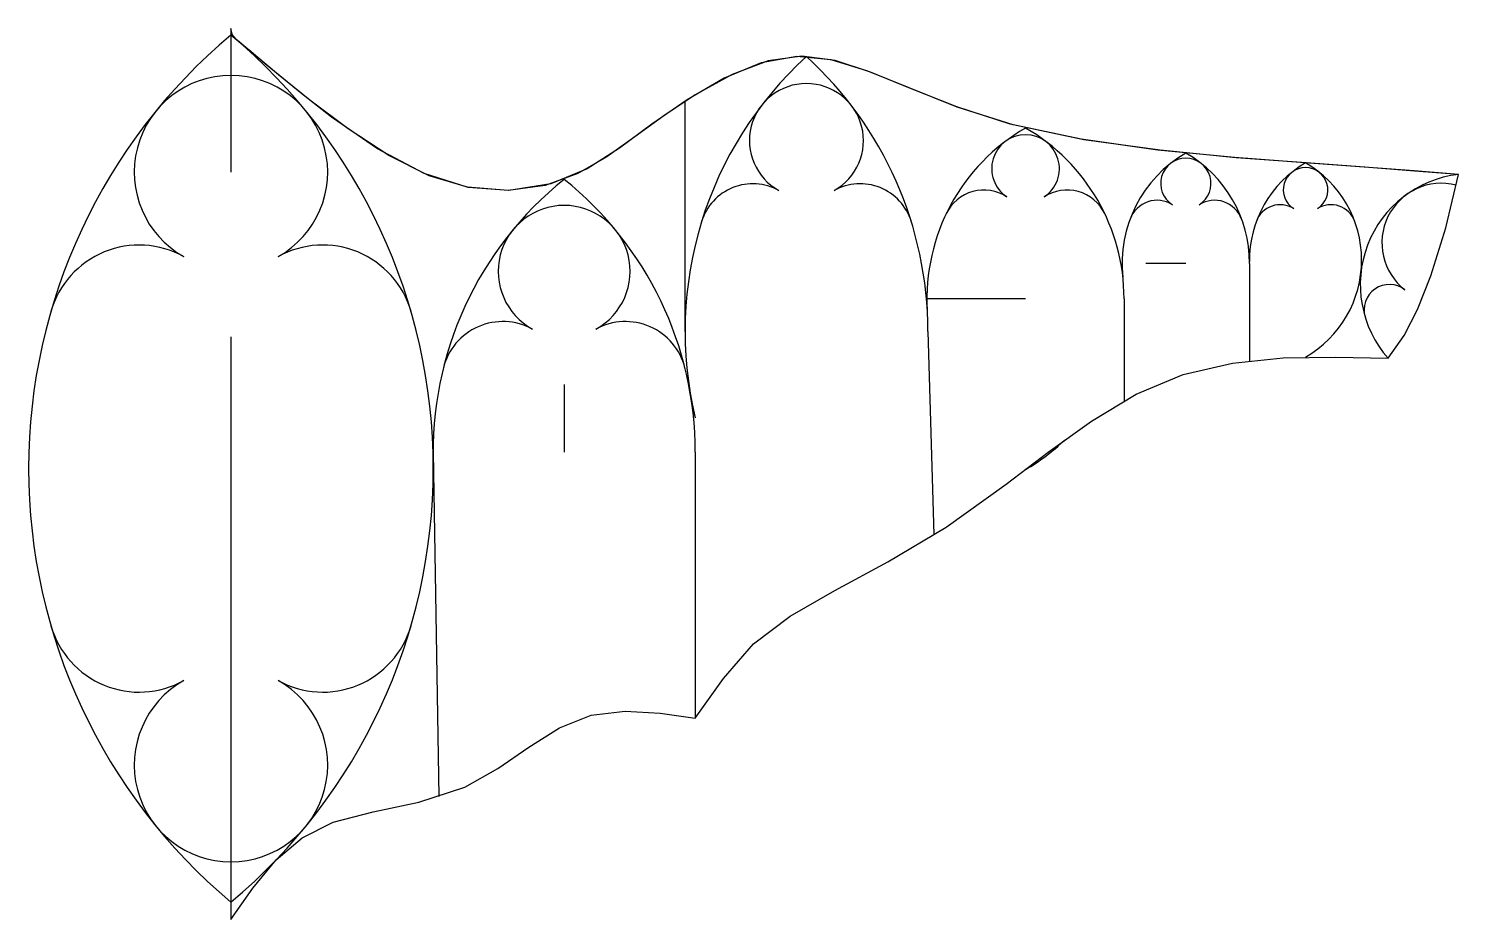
# Model space of a CAD drawing. Extents: x -50 to 303, y -220 to 0.
import ezdxf

# ---------------------------------------------------------------- set-up
doc = ezdxf.new("R2010")
doc.units = 0
doc.layers.add('MODELSKETCH_VISIBLE', color=7, linetype='CONTINUOUS')

msp = doc.modelspace()

# ---------------------------------------------------------------- linework, layer by layer
at = {"layer": 'MODELSKETCH_VISIBLE'}
for p, q in [((0, 0), (0, -35.46)), ((0, 0), (0, -35.46)), ((112.19, -74.79), (112.19, -17.94)), ((235.93, -58), (226.01, -58)), ((251.66, -58), (251.66, -82.05)), ((196.32, -66.74), (171.96, -66.74)), ((220.67, -66.74), (220.67, -91.94)), ((0, -76.16), (0, -220.05)), ((0, -76.16), (0, -220.05)), ((172.19, -74.79), (173.7, -125.01)), ((82.33, -87.93), (82.33, -104.66)), ((49.94, -104.66), (51.34, -189.73)), ((114.71, -104.66), (114.71, -170.34))]:
    msp.add_line(p, q, dxfattribs=at)
for points in [[(303.27, -36.03), (292.39, -35.18), (280.18, -34.25), (265.65, -33.19), (248.4, -31.89), (229.62, -30.07), (210.75, -27.46), (193.24, -23.78), (179.4, -19.38), (167.56, -14.66), (157.33, -10.48), (148.29, -7.69), (139.79, -6.87), (131.04, -8.44), (121.9, -12.28), (112.68, -17.63), (104, -23.63), (96.03, -29.51), (87.99, -34.63), (79.01, -38.35), (68.69, -40.02), (58.64, -39.23), (47.73, -35.83), (36.21, -29.66), (24.87, -21.84), (17.89, -16.44), (11.71, -11.38), (6.62, -7.1), (3.68, -4.65), (1.61, -2.97), (0.4, -1.6), (0, 0)], [(114.71, -16.34), (106.94, -21.51), (99.79, -26.76), (92.9, -31.66), (85.7, -35.79), (77.63, -38.73), (68.53, -40.02), (58.48, -39.19), (48.99, -36.35), (38.98, -31.34), (28.93, -24.8), (19.49, -17.71), (13.86, -13.16), (8.97, -9.08), (5.02, -5.76), (2.79, -3.94), (1.22, -2.61), (0.3, -1.43), (0, 0)], [(303.27, -36.03), (292.32, -35.17), (280.02, -34.24), (265.36, -33.17), (247.95, -31.85), (229.03, -30), (210.07, -27.35), (192.54, -23.6), (179.31, -19.35), (167.92, -14.81), (158.02, -10.75), (149.25, -7.91), (141.07, -6.85), (132.77, -7.94), (123.85, -11.32), (114.71, -16.34)], [(285.93, -81.45), (289.86, -75.85), (293.18, -69.38), (296.44, -61.07), (300.14, -49.18), (303.27, -36.03)], [(285.93, -81.45), (289.86, -75.85), (293.18, -69.38), (296.44, -61.07), (300.14, -49.18), (303.27, -36.03)], [(114.71, -170.34), (121.67, -160.58), (129.11, -151.95), (138.16, -145.12), (149.23, -138.81), (162.32, -131.7), (176.7, -123.12), (191.56, -112.57), (201.95, -104.62), (212.6, -96.95), (223.67, -90.31), (235.26, -85.46), (247.42, -82.63), (260.01, -81.37), (272.89, -81.15), (285.93, -81.45)], [(114.71, -170.34), (121.67, -160.58), (129.11, -151.95), (138.16, -145.12), (149.23, -138.81), (162.32, -131.7), (176.7, -123.12), (191.56, -112.57), (201.95, -104.62), (212.6, -96.95), (223.67, -90.31), (235.26, -85.46), (247.42, -82.63), (260.01, -81.37), (272.89, -81.15), (285.93, -81.45)], [(0, -220.05), (5.38, -212.34), (11.16, -205.34), (17.56, -199.9), (25.28, -196.07), (35.1, -193.48), (46.41, -191.07), (57.78, -187.35), (65.96, -182.78), (73.6, -177.5), (81.14, -172.7), (89, -169.58), (97.36, -168.58), (106.01, -169.07), (114.71, -170.34)], [(0, -220.05), (5.38, -212.34), (11.16, -205.34), (17.56, -199.9), (25.28, -196.07), (35.1, -193.48), (46.41, -191.07), (57.78, -187.35), (65.96, -182.78), (73.6, -177.5), (81.14, -172.7), (89, -169.58), (97.36, -168.58), (106.01, -169.07), (114.71, -170.34)]]:
    msp.add_lwpolyline(points, dxfattribs=at)
for centre, radius, start, end in [((89.68, -108.69), 139.68, 129.9448, 230.0552), ((-89.68, -108.69), 139.68, 309.9448, 50.0552), ((204.06, -74.79), 91.86, 132.3318, 193.4533), ((80.33, -74.79), 91.86, 0, 47.6682), ((0, -35.46), 23.9, 299.1452, 240.8548), ((142.19, -27.66), 14.09, 298.9818, 241.0182), ((220.67, -66.74), 48.71, 120, 183.2829), ((171.96, -66.74), 48.71, 0, 60), ((196.32, -34.58), 8.37, 303.4747, 236.5253), ((251.66, -58), 31.47, 120, 186.2598), ((220.19, -58), 31.47, 0, 60), ((235.93, -38.25), 6.22, 302.2245, 237.7755), ((279.36, -57.18), 27.71, 120, 180.7933), ((265.51, -39.82), 5.5, 302.1916, 237.8084), ((251.65, -57.18), 27.71, 300, 60), ((136.31, -104.66), 86.37, 128.6827, 182.0754), ((28.35, -104.66), 86.37, 0, 51.3173), ((128.95, -51.58), 13.25, 61.0182, 162.8282), ((155.44, -51.58), 13.25, 17.1718, 118.9818), ((306.44, -63.26), 27.41, 96.6298, 221.5716), ((299.08, -52.91), 14.71, 75.6345, 232.193), ((186.02, -50.15), 10.29, 56.5253, 154.4089), ((206.61, -50.15), 10.29, 25.5911, 123.4747), ((82.33, -59.97), 16.29, 298.8066, 241.1934), ((228.82, -49.53), 7.11, 57.7755, 159.6565), ((243.03, -49.53), 7.11, 20.3435, 122.2245), ((259.24, -49.77), 6.27, 57.8084, 159.7931), ((271.78, -49.77), 6.27, 20.2069, 122.1916), ((-22.69, -76.16), 22.69, 60.8548, 163.8551), ((22.69, -76.16), 22.69, 16.1449, 119.1452), ((286.22, -69.48), 6.26, 52.193, 197.1124), ((67.18, -87.51), 15.15, 61.1934, 166.0653), ((97.47, -87.51), 15.15, 13.9347, 118.8066), ((171.96, -66.74), 48.71, 300, 314.2135), ((82.33, -104.66), 32.39, 179.9159, 182.7686), ((-22.69, -141.22), 22.69, 196.1449, 299.1452), ((22.69, -141.22), 22.69, 240.8548, 343.8551), ((0, -181.92), 23.9, 119.1452, 60.8548)]:
    msp.add_arc(centre, radius, start, end, dxfattribs=at)

doc.saveas('drawing.dxf')
